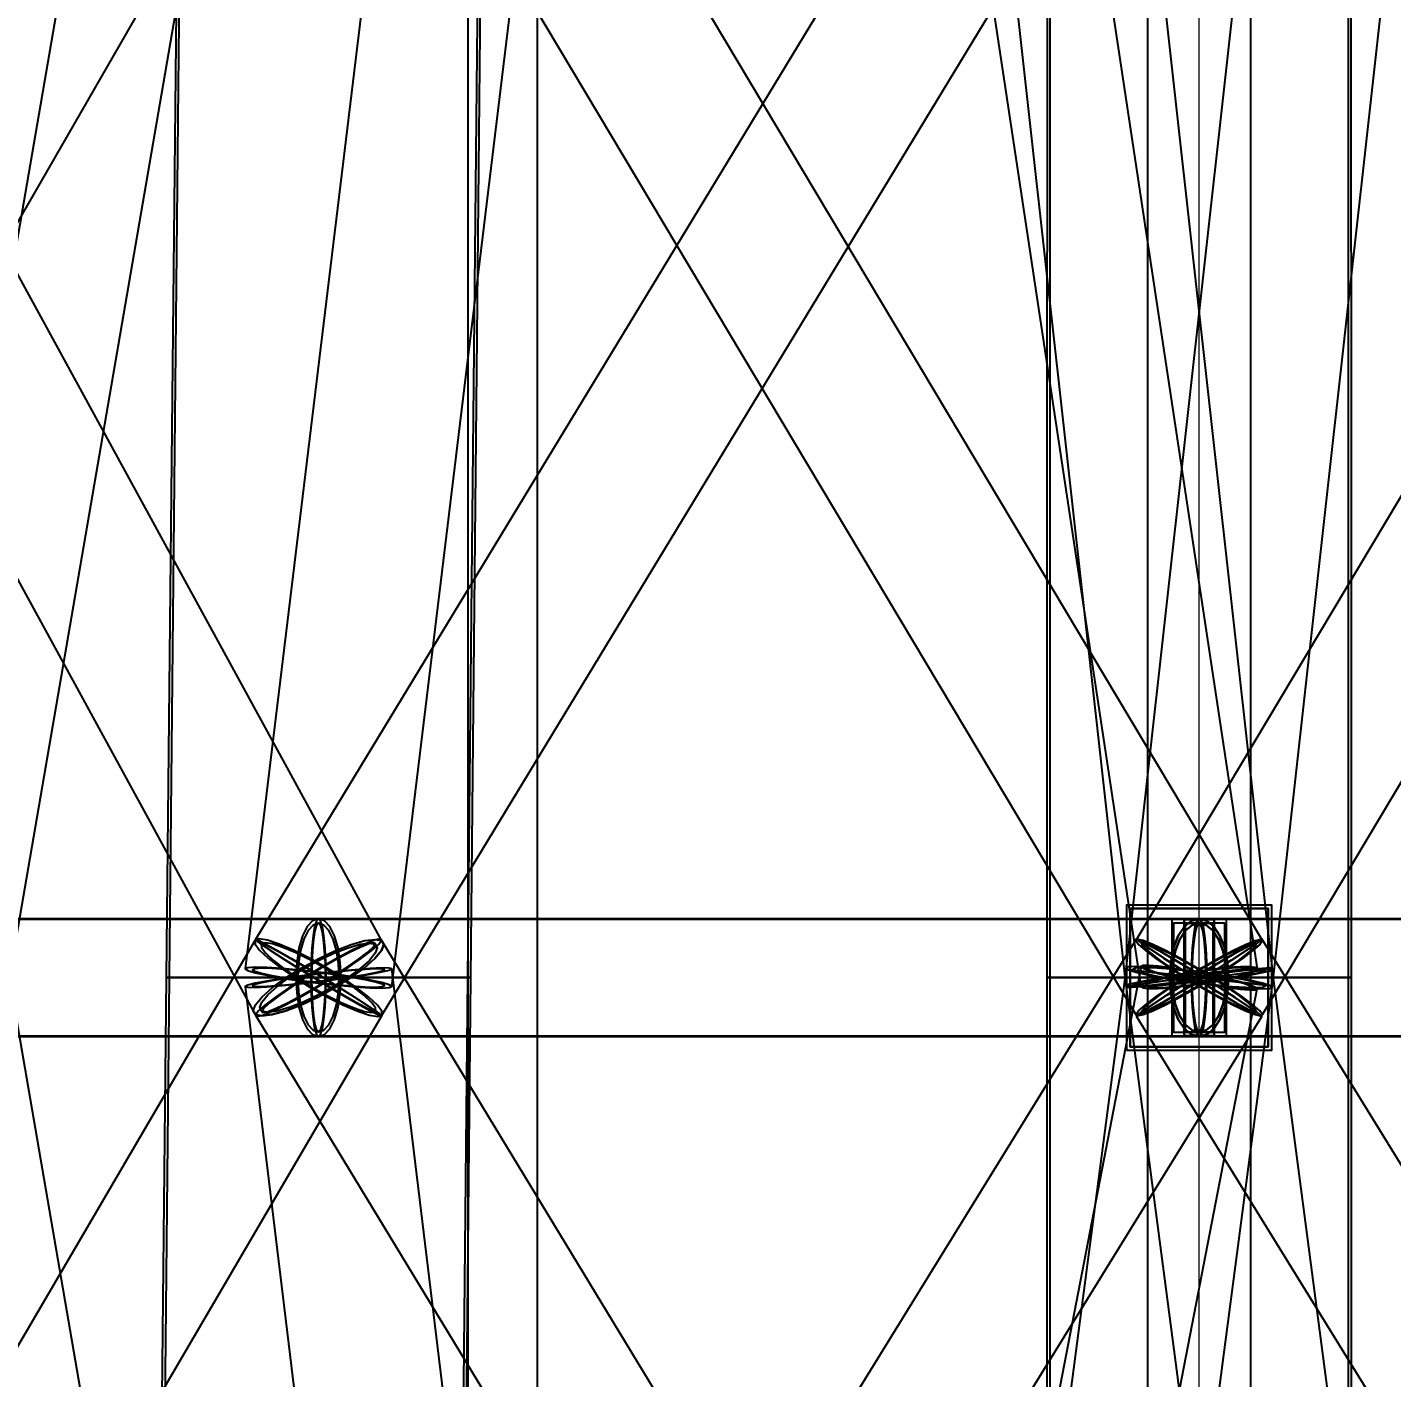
# Model space of a CAD drawing. Header units: millimetres. Extents: x -123812 to 252100, y -3000 to 639000.
# Drawn here: x -4037 to 663, y 423622 to 428275 of the extents above; entities that cross this region are included whole.
import ezdxf

# ---------------------------------------------------------------- set-up
doc = ezdxf.new("R2010")
doc.units = ezdxf.units.MM
for name, color, linetype, lineweight in [('D-BMK-AXIS', 7, 'Continuous', 13), ('D-STR-CORE', 7, 'Continuous', 25), ('D-STR-DIM', 7, 'Continuous', 13), ('D-STR-STRC', 7, 'Continuous', 25)]:
    doc.layers.add(name, color=color, linetype=linetype, lineweight=lineweight)
doc.styles.add('OpenSansCondensed-Light', font='OpenSansCondensed-Light.ttf')
doc.styles.add('TOWER_UNICODE', font='Arial Unicode.ttf')
doc.dimstyles.new('EZDXF', dxfattribs={"dimtxt": 0.25, "dimasz": 0.175, "dimexe": 0.375, "dimexo": 0.125, "dimgap": 0.1, "dimtad": 1, "dimlfac": 100, "dimzin": 12, "dimdsep": 46, "dimtxsty": 'OpenSansCondensed-Light', "dimblk": 'ARCHTICK', "dimcen": 2.5, "dimazin": 3, "dimtfac": 0.5, "dimtmove": 2, "dimatfit": 3})

# ---------------------------------------------------------------- blocks, each defined once
blk = doc.blocks.new('_ARCHTICK')
at = {"color": 0, "linetype": 'BYBLOCK', "const_width": 0.15}
blk.add_lwpolyline([(-0.5, -0.5), (0.5, 0.5)], dxfattribs=at)

msp = doc.modelspace()

# ---------------------------------------------------------------- linework, layer by layer
at = {"layer": 'D-BMK-AXIS'}
msp.add_line((0, -3000), (0, 639000), dxfattribs=at)
at = {"layer": 'D-STR-CORE'}
msp.add_lwpolyline([(-2520, 375000), (-2280, 375000), (-2280, 452500), (-2520, 452500)], close=True, dxfattribs=at)
msp.add_lwpolyline([(-2520, 375000), (-2280, 375000), (-2280, 452500), (-2520, 452500)], close=True, dxfattribs=at)
at = {"layer": 'D-STR-STRC'}
for points in [[(-200.3, 450034.3), (-4504.8, 425034.3), (-4498, 425029.2), (-4478, 425022.1), (-4446.2, 425013.5), (-4404.7, 425004), (-4356.4, 424994.2), (-4304.6, 424984.8), (-4252.7, 424976.5), (-4204.4, 424969.7), (-4163, 424965), (-4131.1, 424962.7), (-4111.1, 424963), (-4104.3, 424965.7), (200.3, 449965.7)], [(-3973.1, 449970.1), (-201, 424970.1), (-194.1, 424965.2), (-174, 424962.8), (-142.1, 424962.9), (-100.5, 424965.5), (-52, 424970.5), (0, 424977.4), (52, 424986), (100.5, 424995.4), (142.1, 425005.2), (174, 425014.7), (194.1, 425023.1), (201, 425029.9), (-3571.2, 450029.9)], [(-252.2, 450030.4), (-3286.1, 425030.4), (-3277.5, 425024.5), (-3252.3, 425016.8), (-3212.2, 425008.1), (-3160, 424998.7), (-3099.2, 424989.5), (-3033.9, 424981), (-2968.7, 424973.7), (-2907.9, 424968.3), (-2855.6, 424965), (-2815.6, 424964.1), (-2790.4, 424965.7), (-2781.8, 424969.6), (252.2, 449969.6)], [(-3034.8, 449972), (-252.4, 424972), (-243.8, 424969.4), (-218.6, 424968.9), (-178.5, 424970.6), (-126.2, 424974.2), (-65.3, 424979.6), (0, 424986.4), (65.3, 424994.1), (126.2, 425002.2), (178.5, 425010.2), (218.6, 425017.5), (243.8, 425023.5), (252.4, 425028), (-2529.9, 450028)], [(2529.9, 450028.1), (-252.4, 425028.1), (-243.8, 425027.1), (-218.6, 425024.2), (-178.5, 425019.7), (-126.2, 425013.8), (-65.3, 425007.1), (0, 424999.8), (65.3, 424992.5), (126.2, 424985.8), (178.5, 424980), (218.6, 424975.6), (243.8, 424972.8), (252.4, 424971.9), (3034.7, 449971.9)], [(-3203.2, 430127.5), (-6080.7, 425127.5), (-6080, 425114.3), (-6064.4, 425093.3), (-6034.9, 425066), (-5993.6, 425034.2), (-5943.2, 425000), (-5887.3, 424965.8), (-5829.6, 424934), (-5774, 424906.7), (-5724.3, 424885.7), (-5684, 424872.5), (-5655.8, 424868), (-5641.5, 424872.5), (-2764, 429872.5)], [(-5988.6, 429885.7), (-3258.6, 424885.7), (-3251.1, 424872.5), (-3228.8, 424868), (-3193.2, 424872.5), (-3146.7, 424885.7), (-3092.6, 424906.7), (-3034.5, 424934), (-2976.3, 424965.8), (-2922.1, 425000), (-2875.4, 425034.2), (-2839.6, 425066), (-2817.1, 425093.3), (-2809.3, 425114.3), (-5539.2, 430114.3)], [(-216.5, 430132), (-3250.5, 425132), (-3247.5, 425127.5), (-3230, 425114.3), (-3199.1, 425093.3), (-3157, 425066), (-3106.5, 425034.2), (-3051.1, 425000), (-2994.4, 424965.8), (-2940.5, 424934), (-2892.9, 424906.7), (-2855, 424885.7), (-2829.2, 424872.5), (-2817.4, 424868), (216.5, 429868)], [(-3202, 429872.5), (-218.4, 424872.5), (-212.9, 424868), (-193, 424872.5), (-159.9, 424885.7), (-115.9, 424906.7), (-64, 424934), (-7.7, 424965.8), (49.1, 425000), (102.5, 425034.2), (148.9, 425066), (185.3, 425093.3), (208.9, 425114.3), (218.4, 425127.5), (-2765.2, 430127.5)], [(2765.2, 430127.5), (-218.4, 425127.5), (-208.9, 425114.3), (-185.3, 425093.3), (-148.9, 425066), (-102.5, 425034.2), (-49.1, 425000), (7.7, 424965.8), (64, 424934), (115.9, 424906.7), (159.9, 424885.7), (193, 424872.5), (212.9, 424868), (218.4, 424872.5), (3202, 429872.5)], [(-5861.1, 424796.8), (-3033.9, 424796.8), (-3013.8, 424803.7), (-2995.1, 424824), (-2978.9, 424856.3), (-2966.6, 424898.4), (-2958.8, 424947.4), (-2956.2, 425000), (-2958.8, 425052.6), (-2966.6, 425101.6), (-2978.9, 425143.7), (-2995.1, 425176), (-3013.8, 425196.3), (-3033.9, 425203.2), (-5861.1, 425203.2)], [(-5861.1, 424796.8), (-3033.9, 424796.8), (-3013.8, 424803.7), (-2995.1, 424824), (-2978.9, 424856.3), (-2966.6, 424898.4), (-2958.8, 424947.4), (-2956.2, 425000), (-2958.8, 425052.6), (-2966.6, 425101.6), (-2978.9, 425143.7), (-2995.1, 425176), (-3013.8, 425196.3), (-3033.9, 425203.2), (-5861.1, 425203.2)], [(-4304.6, 424796.8), (0, 424796.8), (26.3, 424803.7), (50.8, 424824), (71.8, 424856.3), (88, 424898.4), (98.1, 424947.4), (101.6, 425000), (98.1, 425052.6), (88, 425101.6), (71.8, 425143.7), (50.8, 425176), (26.3, 425196.3), (0, 425203.2), (-4304.6, 425203.2)], [(-4304.6, 424796.8), (0, 424796.8), (26.3, 424803.7), (50.8, 424824), (71.8, 424856.3), (88, 424898.4), (98.1, 424947.4), (101.6, 425000), (98.1, 425052.6), (88, 425101.6), (71.8, 425143.7), (50.8, 425176), (26.3, 425196.3), (0, 425203.2), (-4304.6, 425203.2)], [(4304.6, 425203.2), (0, 425203.2), (-26.3, 425196.3), (-50.8, 425176), (-71.8, 425143.7), (-88, 425101.6), (-98.1, 425052.6), (-101.6, 425000), (-98.1, 424947.4), (-88, 424898.4), (-71.8, 424856.3), (-50.8, 424824), (-26.3, 424803.7), (0, 424796.8), (4304.6, 424796.8)], [(4304.6, 425203.2), (0, 425203.2), (-26.3, 425196.3), (-50.8, 425176), (-71.8, 425143.7), (-88, 425101.6), (-98.1, 425052.6), (-101.6, 425000), (-98.1, 424947.4), (-88, 424898.4), (-71.8, 424856.3), (-50.8, 424824), (-26.3, 424803.7), (0, 424796.8), (4304.6, 424796.8)], [(3033.9, 425203.2), (0, 425203.2), (-6.9, 425196.3), (-13.3, 425176), (-18.8, 425143.7), (-23, 425101.6), (-25.6, 425052.6), (-26.5, 425000), (-25.6, 424947.4), (-23, 424898.4), (-18.8, 424856.3), (-13.3, 424824), (-6.9, 424803.7), (0, 424796.8), (3033.9, 424796.8)], [(3033.9, 425203.2), (0, 425203.2), (-6.9, 425196.3), (-13.3, 425176), (-18.8, 425143.7), (-23, 425101.6), (-25.6, 425052.6), (-26.5, 425000), (-25.6, 424947.4), (-23, 424898.4), (-18.8, 424856.3), (-13.3, 424824), (-6.9, 424803.7), (0, 424796.8), (3033.9, 424796.8)], [(-5739.6, 419871), (-2815.2, 424871), (-2815.8, 424884.3), (-2831.2, 424905.5), (-2860.4, 424933.2), (-2901.5, 424965.4), (-2951.6, 425000), (-3007.3, 425034.6), (-3064.8, 425066.8), (-3120.2, 425094.5), (-3169.7, 425115.7), (-3210, 425129), (-3238.3, 425133.6), (-3252.7, 425129), (-6177.1, 420129)], [(-2868.7, 419866.4), (215.5, 424866.4), (212.7, 424871), (195.3, 424884.3), (164.7, 424905.5), (122.8, 424933.2), (72.6, 424965.4), (17.4, 425000), (-39, 425034.6), (-92.7, 425066.8), (-140.1, 425094.5), (-178, 425115.7), (-203.7, 425129), (-215.5, 425133.6), (-3299.8, 420133.6)], [(217.4, 420129), (-2816.5, 425129), (-2821.9, 425133.6), (-2841.8, 425129), (-2874.7, 425115.7), (-2918.5, 425094.5), (-2970.2, 425066.8), (-3026.2, 425034.6), (-3082.7, 425000), (-3135.9, 424965.4), (-3182.2, 424933.2), (-3218.4, 424905.5), (-3241.9, 424884.3), (-3251.4, 424871), (-217.4, 419871)], [(3299.8, 420133.6), (215.5, 425133.6), (203.7, 425129), (178, 425115.7), (140.1, 425094.5), (92.7, 425066.8), (39, 425034.6), (-17.4, 425000), (-72.6, 424965.4), (-122.8, 424933.2), (-164.7, 424905.5), (-195.3, 424884.3), (-212.7, 424871), (-215.5, 424866.4), (2868.7, 419866.4)], [(-4637.4, 399961.7), (199.5, 424961.7), (192.7, 424967.6), (172.8, 424975.6), (141.1, 424985.4), (99.8, 424996.1), (51.6, 425007.1), (0, 425017.6), (-51.6, 425027), (-99.8, 425034.4), (-141.1, 425039.6), (-172.8, 425042), (-192.7, 425041.6), (-199.5, 425038.3), (-5036.5, 400038.3)], [(200.3, 400034), (-4104.3, 425034), (-4111.1, 425039.3), (-4131.1, 425041.9), (-4162.9, 425041.7), (-4204.4, 425038.6), (-4252.7, 425032.9), (-4304.6, 425025), (-4356.4, 425015.4), (-4404.7, 425004.7), (-4446.2, 424993.7), (-4478, 424983.1), (-4498, 424973.7), (-4504.9, 424966), (-200.3, 399966)], [(-3033.7, 399967.1), (251.8, 424967.1), (243.3, 424973.2), (218.1, 424981.1), (178.1, 424990.3), (125.9, 425000.2), (65.2, 425010.1), (0, 425019.3), (-65.2, 425027.1), (-125.9, 425033.1), (-178.1, 425036.9), (-218.1, 425038.1), (-243.3, 425036.8), (-251.8, 425032.9), (-3537.4, 400032.9)], [(252.2, 400030.5), (-2781.8, 425030.5), (-2790.4, 425033.1), (-2815.6, 425033.4), (-2855.6, 425031.4), (-2907.9, 425027.3), (-2968.7, 425021.3), (-3033.9, 425013.9), (-3099.2, 425005.5), (-3160, 424996.8), (-3212.2, 424988.3), (-3252.3, 424980.5), (-3277.5, 424974.1), (-3286.1, 424969.5), (-252.2, 399969.5)], [(3537.4, 400033.1), (251.8, 425033.1), (243.3, 425033.4), (218.1, 425031.4), (178.1, 425027.3), (125.9, 425021.3), (65.2, 425013.9), (0, 425005.5), (-65.2, 424996.7), (-125.9, 424988.2), (-178.1, 424980.5), (-218.1, 424974.1), (-243.3, 424969.5), (-251.8, 424966.9), (3033.7, 399966.9)]]:
    msp.add_lwpolyline(points, dxfattribs=at)
for points in [[(-177.8, 450000), (-177.8, 425000), (177.8, 425000), (177.8, 450000)], [(-177.8, 425000), (177.8, 425000), (177.8, 450000), (-177.8, 450000)], [(-3558.5, 425000), (-2509.3, 425000), (-2460.1, 430000), (-3507.1, 430000)], [(-3548.7, 425000), (-2519.2, 425000), (-2469.3, 430000), (-3497.9, 430000)], [(-524.6, 425000), (524.6, 425000), (523.5, 430000), (-523.5, 430000)], [(-524.6, 425000), (524.6, 425000), (523.5, 430000), (-523.5, 430000)], [(-514.8, 425000), (514.8, 425000), (514.3, 430000), (-514.3, 430000)], [(-250, 424750), (250, 424750), (250, 425250), (-250, 425250)], [(-250, 424750), (250, 424750), (250, 425250), (-250, 425250)], [(-238, 425238), (238, 425238), (238, 424762), (-238, 424762)], [(238, 425238), (-238, 425238), (-238, 424762), (238, 424762)], [(-5274.3, 424800), (93.8, 424800), (93.8, 425200), (-5274.3, 425200)], [(-5232.3, 424800), (51.8, 424800), (51.8, 425200), (-5232.3, 425200)], [(-5232.3, 424800), (51.8, 424800), (51.8, 425200), (-5232.3, 425200)], [(-3111.7, 425000), (-3109, 424947.4), (-3101.3, 424898.4), (-3088.9, 424856.3), (-3072.8, 424824), (-3054.1, 424803.7), (-3033.9, 424796.8), (-3013.8, 424803.7), (-2995.1, 424824), (-2978.9, 424856.3), (-2966.6, 424898.4), (-2958.8, 424947.4), (-2956.2, 425000), (-2958.8, 425052.6), (-2966.6, 425101.6), (-2978.9, 425143.7), (-2995.1, 425176), (-3013.8, 425196.3), (-3033.9, 425203.2), (-3054.1, 425196.3), (-3072.8, 425176), (-3088.9, 425143.7), (-3101.3, 425101.6), (-3109, 425052.6)], [(-3111.7, 425000), (-3109, 424947.4), (-3101.3, 424898.4), (-3088.9, 424856.3), (-3072.8, 424824), (-3054.1, 424803.7), (-3033.9, 424796.8), (-3013.8, 424803.7), (-2995.1, 424824), (-2978.9, 424856.3), (-2966.6, 424898.4), (-2958.8, 424947.4), (-2956.2, 425000), (-2958.8, 425052.6), (-2966.6, 425101.6), (-2978.9, 425143.7), (-2995.1, 425176), (-3013.8, 425196.3), (-3033.9, 425203.2), (-3054.1, 425196.3), (-3072.8, 425176), (-3088.9, 425143.7), (-3101.3, 425101.6), (-3109, 425052.6)], [(-3105.6, 425000), (-3103.1, 424951.5), (-3096, 424906.4), (-3084.6, 424867.6), (-3069.8, 424837.9), (-3052.5, 424819.2), (-3033.9, 424812.8), (-3015.4, 424819.2), (-2998.1, 424837.9), (-2983.3, 424867.6), (-2971.9, 424906.4), (-2964.7, 424951.5), (-2962.3, 425000), (-2964.7, 425048.5), (-2971.9, 425093.6), (-2983.3, 425132.4), (-2998.1, 425162.1), (-3015.4, 425180.8), (-3033.9, 425187.2), (-3052.5, 425180.8), (-3069.8, 425162.1), (-3084.6, 425132.4), (-3096, 425093.6), (-3103.1, 425048.5)], [(-3105.6, 425000), (-3103.1, 424951.5), (-3096, 424906.4), (-3084.6, 424867.6), (-3069.8, 424837.9), (-3052.5, 424819.2), (-3033.9, 424812.8), (-3015.4, 424819.2), (-2998.1, 424837.9), (-2983.3, 424867.6), (-2971.9, 424906.4), (-2964.7, 424951.5), (-2962.3, 425000), (-2964.7, 425048.5), (-2971.9, 425093.6), (-2983.3, 425132.4), (-2998.1, 425162.1), (-3015.4, 425180.8), (-3033.9, 425187.2), (-3052.5, 425180.8), (-3069.8, 425162.1), (-3084.6, 425132.4), (-3096, 425093.6), (-3103.1, 425048.5)], [(-3060.5, 425000), (-3059.6, 424947.4), (-3056.9, 424898.4), (-3052.7, 424856.3), (-3047.2, 424824), (-3040.8, 424803.7), (-3033.9, 424796.8), (0, 424796.8), (6.9, 424803.7), (13.3, 424824), (18.8, 424856.3), (23, 424898.4), (25.6, 424947.4), (26.5, 425000), (25.6, 425052.6), (23, 425101.6), (18.8, 425143.7), (13.3, 425176), (6.9, 425196.3), (0, 425203.2), (-3033.9, 425203.2), (-3040.8, 425196.3), (-3047.2, 425176), (-3052.7, 425143.7), (-3056.9, 425101.6), (-3059.6, 425052.6)], [(-3060.5, 425000), (-3059.6, 424947.4), (-3056.9, 424898.4), (-3052.7, 424856.3), (-3047.2, 424824), (-3040.8, 424803.7), (-3033.9, 424796.8), (-3027.1, 424803.7), (-3020.7, 424824), (-3015.2, 424856.3), (-3011, 424898.4), (-3008.3, 424947.4), (-3007.4, 425000), (-3008.3, 425052.6), (-3011, 425101.6), (-3015.2, 425143.7), (-3020.7, 425176), (-3027.1, 425196.3), (-3033.9, 425203.2), (-3040.8, 425196.3), (-3047.2, 425176), (-3052.7, 425143.7), (-3056.9, 425101.6), (-3059.6, 425052.6)], [(-3060.5, 425000), (-3059.6, 424947.4), (-3056.9, 424898.4), (-3052.7, 424856.3), (-3047.2, 424824), (-3040.8, 424803.7), (-3033.9, 424796.8), (0, 424796.8), (6.9, 424803.7), (13.3, 424824), (18.8, 424856.3), (23, 424898.4), (25.6, 424947.4), (26.5, 425000), (25.6, 425052.6), (23, 425101.6), (18.8, 425143.7), (13.3, 425176), (6.9, 425196.3), (0, 425203.2), (-3033.9, 425203.2), (-3040.8, 425196.3), (-3047.2, 425176), (-3052.7, 425143.7), (-3056.9, 425101.6), (-3059.6, 425052.6)], [(-3060.5, 425000), (-3059.6, 424947.4), (-3056.9, 424898.4), (-3052.7, 424856.3), (-3047.2, 424824), (-3040.8, 424803.7), (-3033.9, 424796.8), (-3027.1, 424803.7), (-3020.7, 424824), (-3015.2, 424856.3), (-3011, 424898.4), (-3008.3, 424947.4), (-3007.4, 425000), (-3008.3, 425052.6), (-3011, 425101.6), (-3015.2, 425143.7), (-3020.7, 425176), (-3027.1, 425196.3), (-3033.9, 425203.2), (-3040.8, 425196.3), (-3047.2, 425176), (-3052.7, 425143.7), (-3056.9, 425101.6), (-3059.6, 425052.6)], [(-3058.4, 425000), (-3057.5, 424951.5), (-3055.1, 424906.4), (-3051.2, 424867.6), (-3046.2, 424837.9), (-3040.3, 424819.2), (-3033.9, 424812.8), (-3027.6, 424819.2), (-3021.7, 424837.9), (-3016.7, 424867.6), (-3012.8, 424906.4), (-3010.3, 424951.5), (-3009.5, 425000), (-3010.3, 425048.5), (-3012.8, 425093.6), (-3016.7, 425132.4), (-3021.7, 425162.1), (-3027.6, 425180.8), (-3033.9, 425187.2), (-3040.3, 425180.8), (-3046.2, 425162.1), (-3051.2, 425132.4), (-3055.1, 425093.6), (-3057.5, 425048.5)], [(-3058.4, 425000), (-3057.5, 424951.5), (-3055.1, 424906.4), (-3051.2, 424867.6), (-3046.2, 424837.9), (-3040.3, 424819.2), (-3033.9, 424812.8), (-3027.6, 424819.2), (-3021.7, 424837.9), (-3016.7, 424867.6), (-3012.8, 424906.4), (-3010.3, 424951.5), (-3009.5, 425000), (-3010.3, 425048.5), (-3012.8, 425093.6), (-3016.7, 425132.4), (-3021.7, 425162.1), (-3027.6, 425180.8), (-3033.9, 425187.2), (-3040.3, 425180.8), (-3046.2, 425162.1), (-3051.2, 425132.4), (-3055.1, 425093.6), (-3057.5, 425048.5)], [(-101.6, 425000), (-98.1, 424947.4), (-88, 424898.4), (-71.8, 424856.3), (-50.8, 424824), (-26.3, 424803.7), (0, 424796.8), (26.3, 424803.7), (50.8, 424824), (71.8, 424856.3), (88, 424898.4), (98.1, 424947.4), (101.6, 425000), (98.1, 425052.6), (88, 425101.6), (71.8, 425143.7), (50.8, 425176), (26.3, 425196.3), (0, 425203.2), (-26.3, 425196.3), (-50.8, 425176), (-71.8, 425143.7), (-88, 425101.6), (-98.1, 425052.6)], [(-101.6, 425000), (-98.1, 424947.4), (-88, 424898.4), (-71.8, 424856.3), (-50.8, 424824), (-26.3, 424803.7), (0, 424796.8), (26.3, 424803.7), (50.8, 424824), (71.8, 424856.3), (88, 424898.4), (98.1, 424947.4), (101.6, 425000), (98.1, 425052.6), (88, 425101.6), (71.8, 425143.7), (50.8, 425176), (26.3, 425196.3), (0, 425203.2), (-26.3, 425196.3), (-50.8, 425176), (-71.8, 425143.7), (-88, 425101.6), (-98.1, 425052.6)], [(101.6, 425000), (98.1, 424947.4), (88, 424898.4), (71.8, 424856.3), (50.8, 424824), (26.3, 424803.7), (0, 424796.8), (-26.3, 424803.7), (-50.8, 424824), (-71.8, 424856.3), (-88, 424898.4), (-98.1, 424947.4), (-101.6, 425000), (-98.1, 425052.6), (-88, 425101.6), (-71.8, 425143.7), (-50.8, 425176), (-26.3, 425196.3), (0, 425203.2), (26.3, 425196.3), (50.8, 425176), (71.8, 425143.7), (88, 425101.6), (98.1, 425052.6)], [(101.6, 425000), (98.1, 424947.4), (88, 424898.4), (71.8, 424856.3), (50.8, 424824), (26.3, 424803.7), (0, 424796.8), (-26.3, 424803.7), (-50.8, 424824), (-71.8, 424856.3), (-88, 424898.4), (-98.1, 424947.4), (-101.6, 425000), (-98.1, 425052.6), (-88, 425101.6), (-71.8, 425143.7), (-50.8, 425176), (-26.3, 425196.3), (0, 425203.2), (26.3, 425196.3), (50.8, 425176), (71.8, 425143.7), (88, 425101.6), (98.1, 425052.6)], [(93.8, 425200), (-93.8, 425200), (-93.8, 424800), (93.8, 424800)], [(-93.6, 425000), (-90.4, 424951.5), (-81.1, 424906.4), (-66.2, 424867.6), (-46.8, 424837.9), (-24.2, 424819.2), (0, 424812.8), (24.2, 424819.2), (46.8, 424837.9), (66.2, 424867.6), (81.1, 424906.4), (90.4, 424951.5), (93.6, 425000), (90.4, 425048.5), (81.1, 425093.6), (66.2, 425132.4), (46.8, 425162.1), (24.2, 425180.8), (0, 425187.2), (-24.2, 425180.8), (-46.8, 425162.1), (-66.2, 425132.4), (-81.1, 425093.6), (-90.4, 425048.5)], [(-93.6, 425000), (-90.4, 424951.5), (-81.1, 424906.4), (-66.2, 424867.6), (-46.8, 424837.9), (-24.2, 424819.2), (0, 424812.8), (24.2, 424819.2), (46.8, 424837.9), (66.2, 424867.6), (81.1, 424906.4), (90.4, 424951.5), (93.6, 425000), (90.4, 425048.5), (81.1, 425093.6), (66.2, 425132.4), (46.8, 425162.1), (24.2, 425180.8), (0, 425187.2), (-24.2, 425180.8), (-46.8, 425162.1), (-66.2, 425132.4), (-81.1, 425093.6), (-90.4, 425048.5)], [(93.6, 425000), (90.4, 424951.5), (81.1, 424906.4), (66.2, 424867.6), (46.8, 424837.9), (24.2, 424819.2), (0, 424812.8), (-24.2, 424819.2), (-46.8, 424837.9), (-66.2, 424867.6), (-81.1, 424906.4), (-90.4, 424951.5), (-93.6, 425000), (-90.4, 425048.5), (-81.1, 425093.6), (-66.2, 425132.4), (-46.8, 425162.1), (-24.2, 425180.8), (0, 425187.2), (24.2, 425180.8), (46.8, 425162.1), (66.2, 425132.4), (81.1, 425093.6), (90.4, 425048.5)], [(93.6, 425000), (90.4, 424951.5), (81.1, 424906.4), (66.2, 424867.6), (46.8, 424837.9), (24.2, 424819.2), (0, 424812.8), (-24.2, 424819.2), (-46.8, 424837.9), (-66.2, 424867.6), (-81.1, 424906.4), (-90.4, 424951.5), (-93.6, 425000), (-90.4, 425048.5), (-81.1, 425093.6), (-66.2, 425132.4), (-46.8, 425162.1), (-24.2, 425180.8), (0, 425187.2), (24.2, 425180.8), (46.8, 425162.1), (66.2, 425132.4), (81.1, 425093.6), (90.4, 425048.5)], [(88.1, 425188), (-88.1, 425188), (-88.1, 424812), (88.1, 424812)], [(51.8, 425200), (-51.8, 425200), (-51.8, 424800), (51.8, 424800)], [(51.8, 425200), (-51.8, 425200), (-51.8, 424800), (51.8, 424800)], [(-51.8, 424800), (5232.3, 424800), (5232.3, 425200), (-51.8, 425200)], [(-51.8, 425200), (51.8, 425200), (51.8, 424800), (-51.8, 424800)], [(-51.8, 424800), (5232.3, 424800), (5232.3, 425200), (-51.8, 425200)], [(-51.8, 425200), (51.8, 425200), (51.8, 424800), (-51.8, 424800)], [(48.7, 425188), (-48.7, 425188), (-48.7, 424812), (48.7, 424812)], [(48.7, 425188), (-48.7, 425188), (-48.7, 424812), (48.7, 424812)], [(-48.7, 425188), (48.7, 425188), (48.7, 424812), (-48.7, 424812)], [(-48.7, 425188), (48.7, 425188), (48.7, 424812), (-48.7, 424812)], [(-26.5, 425000), (-25.6, 424947.4), (-23, 424898.4), (-18.8, 424856.3), (-13.3, 424824), (-6.9, 424803.7), (0, 424796.8), (6.9, 424803.7), (13.3, 424824), (18.8, 424856.3), (23, 424898.4), (25.6, 424947.4), (26.5, 425000), (25.6, 425052.6), (23, 425101.6), (18.8, 425143.7), (13.3, 425176), (6.9, 425196.3), (0, 425203.2), (-6.9, 425196.3), (-13.3, 425176), (-18.8, 425143.7), (-23, 425101.6), (-25.6, 425052.6)], [(-26.5, 425000), (-25.6, 424947.4), (-23, 424898.4), (-18.8, 424856.3), (-13.3, 424824), (-6.9, 424803.7), (0, 424796.8), (6.9, 424803.7), (13.3, 424824), (18.8, 424856.3), (23, 424898.4), (25.6, 424947.4), (26.5, 425000), (25.6, 425052.6), (23, 425101.6), (18.8, 425143.7), (13.3, 425176), (6.9, 425196.3), (0, 425203.2), (-6.9, 425196.3), (-13.3, 425176), (-18.8, 425143.7), (-23, 425101.6), (-25.6, 425052.6)], [(26.5, 425000), (25.6, 424947.4), (23, 424898.4), (18.8, 424856.3), (13.3, 424824), (6.9, 424803.7), (0, 424796.8), (-6.9, 424803.7), (-13.3, 424824), (-18.8, 424856.3), (-23, 424898.4), (-25.6, 424947.4), (-26.5, 425000), (-25.6, 425052.6), (-23, 425101.6), (-18.8, 425143.7), (-13.3, 425176), (-6.9, 425196.3), (0, 425203.2), (6.9, 425196.3), (13.3, 425176), (18.8, 425143.7), (23, 425101.6), (25.6, 425052.6)], [(26.5, 425000), (25.6, 424947.4), (23, 424898.4), (18.8, 424856.3), (13.3, 424824), (6.9, 424803.7), (0, 424796.8), (-6.9, 424803.7), (-13.3, 424824), (-18.8, 424856.3), (-23, 424898.4), (-25.6, 424947.4), (-26.5, 425000), (-25.6, 425052.6), (-23, 425101.6), (-18.8, 425143.7), (-13.3, 425176), (-6.9, 425196.3), (0, 425203.2), (6.9, 425196.3), (13.3, 425176), (18.8, 425143.7), (23, 425101.6), (25.6, 425052.6)], [(-24.4, 425000), (-23.6, 424951.5), (-21.2, 424906.4), (-17.3, 424867.6), (-12.2, 424837.9), (-6.3, 424819.2), (0, 424812.8), (6.3, 424819.2), (12.2, 424837.9), (17.3, 424867.6), (21.2, 424906.4), (23.6, 424951.5), (24.4, 425000), (23.6, 425048.5), (21.2, 425093.6), (17.3, 425132.4), (12.2, 425162.1), (6.3, 425180.8), (0, 425187.2), (-6.3, 425180.8), (-12.2, 425162.1), (-17.3, 425132.4), (-21.2, 425093.6), (-23.6, 425048.5)], [(-24.4, 425000), (-23.6, 424951.5), (-21.2, 424906.4), (-17.3, 424867.6), (-12.2, 424837.9), (-6.3, 424819.2), (0, 424812.8), (6.3, 424819.2), (12.2, 424837.9), (17.3, 424867.6), (21.2, 424906.4), (23.6, 424951.5), (24.4, 425000), (23.6, 425048.5), (21.2, 425093.6), (17.3, 425132.4), (12.2, 425162.1), (6.3, 425180.8), (0, 425187.2), (-6.3, 425180.8), (-12.2, 425162.1), (-17.3, 425132.4), (-21.2, 425093.6), (-23.6, 425048.5)], [(24.4, 425000), (23.6, 424951.5), (21.2, 424906.4), (17.3, 424867.6), (12.2, 424837.9), (6.3, 424819.2), (0, 424812.8), (-6.3, 424819.2), (-12.2, 424837.9), (-17.3, 424867.6), (-21.2, 424906.4), (-23.6, 424951.5), (-24.4, 425000), (-23.6, 425048.5), (-21.2, 425093.6), (-17.3, 425132.4), (-12.2, 425162.1), (-6.3, 425180.8), (0, 425187.2), (6.3, 425180.8), (12.2, 425162.1), (17.3, 425132.4), (21.2, 425093.6), (23.6, 425048.5)], [(24.4, 425000), (23.6, 424951.5), (21.2, 424906.4), (17.3, 424867.6), (12.2, 424837.9), (6.3, 424819.2), (0, 424812.8), (-6.3, 424819.2), (-12.2, 424837.9), (-17.3, 424867.6), (-21.2, 424906.4), (-23.6, 424951.5), (-24.4, 425000), (-23.6, 425048.5), (-21.2, 425093.6), (-17.3, 425132.4), (-12.2, 425162.1), (-6.3, 425180.8), (0, 425187.2), (6.3, 425180.8), (12.2, 425162.1), (17.3, 425132.4), (21.2, 425093.6), (23.6, 425048.5)], [(-2922.1, 425000), (-2976.3, 424965.8), (-3034.5, 424934), (-3092.6, 424906.7), (-3146.7, 424885.7), (-3193.2, 424872.5), (-3228.8, 424868), (-3251.1, 424872.5), (-3258.6, 424885.7), (-3250.8, 424906.7), (-3228.2, 424934), (-3192.4, 424965.8), (-3145.8, 425000), (-3091.6, 425034.2), (-3033.4, 425066), (-2975.3, 425093.3), (-2921.1, 425114.3), (-2874.7, 425127.5), (-2839.1, 425132), (-2816.8, 425127.5), (-2809.3, 425114.3), (-2817.1, 425093.3), (-2839.6, 425066), (-2875.4, 425034.2)], [(-3116.3, 425000), (-3060.6, 424965.4), (-3003.1, 424933.2), (-2947.7, 424905.5), (-2898.1, 424884.3), (-2857.9, 424871), (-2829.6, 424866.4), (-2815.2, 424871), (-2815.8, 424884.3), (-2831.2, 424905.5), (-2860.4, 424933.2), (-2901.5, 424965.4), (-2951.6, 425000), (-3007.3, 425034.6), (-3064.8, 425066.8), (-3120.2, 425094.5), (-3169.7, 425115.7), (-3210, 425129), (-3238.3, 425133.6), (-3252.7, 425129), (-3252.1, 425115.7), (-3236.7, 425094.5), (-3207.5, 425066.8), (-3166.4, 425034.6)], [(-3082.7, 425000), (-3135.9, 424965.4), (-3182.2, 424933.2), (-3218.4, 424905.5), (-3241.9, 424884.3), (-3251.4, 424871), (-3246, 424866.4), (-3226.1, 424871), (-3193.1, 424884.3), (-3149.4, 424905.5), (-3097.7, 424933.2), (-3041.7, 424965.4), (-2985.1, 425000), (-2931.9, 425034.6), (-2885.7, 425066.8), (-2849.5, 425094.5), (-2825.9, 425115.7), (-2816.5, 425129), (-2821.9, 425133.6), (-2841.8, 425129), (-2874.7, 425115.7), (-2918.5, 425094.5), (-2970.2, 425066.8), (-3026.2, 425034.6)], [(-3016.8, 425000), (-2961.4, 424965.8), (-2910.8, 424934), (-2868.7, 424906.7), (-2837.9, 424885.7), (-2820.4, 424872.5), (-2817.4, 424868), (-2829.2, 424872.5), (-2855, 424885.7), (-2892.9, 424906.7), (-2940.5, 424934), (-2994.4, 424965.8), (-3051.1, 425000), (-3106.5, 425034.2), (-3157, 425066), (-3199.1, 425093.3), (-3230, 425114.3), (-3247.5, 425127.5), (-3250.5, 425132), (-3238.6, 425127.5), (-3212.9, 425114.3), (-3174.9, 425093.3), (-3127.4, 425066), (-3073.4, 425034.2)], [(49.1, 425000), (-7.7, 424965.8), (-64, 424934), (-115.9, 424906.7), (-159.9, 424885.7), (-193, 424872.5), (-212.9, 424868), (-218.4, 424872.5), (-208.9, 424885.7), (-185.3, 424906.7), (-148.9, 424934), (-102.5, 424965.8), (-49.1, 425000), (7.7, 425034.2), (64, 425066), (115.9, 425093.3), (159.9, 425114.3), (193, 425127.5), (212.9, 425132), (218.4, 425127.5), (208.9, 425114.3), (185.3, 425093.3), (148.9, 425066), (102.5, 425034.2)], [(-49.1, 425000), (7.7, 424965.8), (64, 424934), (115.9, 424906.7), (159.9, 424885.7), (193, 424872.5), (212.9, 424868), (218.4, 424872.5), (208.9, 424885.7), (185.3, 424906.7), (148.9, 424934), (102.5, 424965.8), (49.1, 425000), (-7.7, 425034.2), (-64, 425066), (-115.9, 425093.3), (-159.9, 425114.3), (-193, 425127.5), (-212.9, 425132), (-218.4, 425127.5), (-208.9, 425114.3), (-185.3, 425093.3), (-148.9, 425066), (-102.5, 425034.2)], [(-17.4, 425000), (39, 424965.4), (92.7, 424933.2), (140.1, 424905.5), (178, 424884.3), (203.7, 424871), (215.5, 424866.4), (212.7, 424871), (195.3, 424884.3), (164.7, 424905.5), (122.8, 424933.2), (72.6, 424965.4), (17.4, 425000), (-39, 425034.6), (-92.7, 425066.8), (-140.1, 425094.5), (-178, 425115.7), (-203.7, 425129), (-215.5, 425133.6), (-212.7, 425129), (-195.3, 425115.7), (-164.7, 425094.5), (-122.8, 425066.8), (-72.6, 425034.6)], [(17.4, 425000), (-39, 424965.4), (-92.7, 424933.2), (-140.1, 424905.5), (-178, 424884.3), (-203.7, 424871), (-215.5, 424866.4), (-212.7, 424871), (-195.3, 424884.3), (-164.7, 424905.5), (-122.8, 424933.2), (-72.6, 424965.4), (-17.4, 425000), (39, 425034.6), (92.7, 425066.8), (140.1, 425094.5), (178, 425115.7), (203.7, 425129), (215.5, 425133.6), (212.7, 425129), (195.3, 425115.7), (164.7, 425094.5), (122.8, 425066.8), (72.6, 425034.6)], [(-2933.1, 425000), (-2982, 424969.2), (-3034.4, 424940.5), (-3086.8, 424915.9), (-3135.6, 424896.9), (-3177.5, 424885.1), (-3209.6, 424881), (-3229.7, 424885.1), (-3236.5, 424896.9), (-3229.5, 424915.9), (-3209.1, 424940.5), (-3176.8, 424969.2), (-3134.8, 425000), (-3085.9, 425030.8), (-3033.5, 425059.5), (-2981.1, 425084.1), (-2932.2, 425103.1), (-2890.4, 425114.9), (-2858.3, 425119), (-2838.2, 425114.9), (-2831.4, 425103.1), (-2838.4, 425084.1), (-2858.8, 425059.5), (-2891, 425030.8)], [(-3108.2, 425000), (-3058, 424968.8), (-3006.1, 424939.8), (-2956.2, 424914.8), (-2911.5, 424895.7), (-2875.2, 424883.7), (-2849.7, 424879.6), (-2836.7, 424883.7), (-2837.2, 424895.7), (-2851.1, 424914.8), (-2877.5, 424939.8), (-2914.5, 424968.8), (-2959.7, 425000), (-3009.9, 425031.2), (-3061.7, 425060.2), (-3111.7, 425085.2), (-3156.4, 425104.3), (-3192.7, 425116.3), (-3218.2, 425120.4), (-3231.1, 425116.3), (-3230.6, 425104.3), (-3216.7, 425085.2), (-3190.4, 425060.2), (-3153.4, 425031.2)], [(-3077.9, 425000), (-3125.9, 424968.8), (-3167.6, 424939.8), (-3200.2, 424914.8), (-3221.5, 424895.7), (-3230, 424883.7), (-3225.1, 424879.6), (-3207.2, 424883.7), (-3177.5, 424895.7), (-3138, 424914.8), (-3091.4, 424939.8), (-3040.9, 424968.8), (-2989.9, 425000), (-2942, 425031.2), (-2900.3, 425060.2), (-2867.7, 425085.2), (-2846.4, 425104.3), (-2837.9, 425116.3), (-2842.8, 425120.4), (-2860.7, 425116.3), (-2890.4, 425104.3), (-2929.9, 425085.2), (-2976.5, 425060.2), (-3027, 425031.2)], [(-3018.5, 425000), (-2968.5, 424969.2), (-2923, 424940.5), (-2885, 424915.9), (-2857.2, 424896.9), (-2841.4, 424885.1), (-2838.7, 424881), (-2849.4, 424885.1), (-2872.6, 424896.9), (-2906.8, 424915.9), (-2949.7, 424940.5), (-2998.3, 424969.2), (-3049.4, 425000), (-3099.4, 425030.8), (-3144.9, 425059.5), (-3182.9, 425084.1), (-3210.7, 425103.1), (-3226.5, 425114.9), (-3229.1, 425119), (-3218.5, 425114.9), (-3195.3, 425103.1), (-3161.1, 425084.1), (-3118.2, 425059.5), (-3069.5, 425030.8)], [(44.2, 425000), (-7, 424969.2), (-57.7, 424940.5), (-104.5, 424915.9), (-144.1, 424896.9), (-174, 424885.1), (-192, 424881), (-196.9, 424885.1), (-188.4, 424896.9), (-167, 424915.9), (-134.3, 424940.5), (-92.4, 424969.2), (-44.2, 425000), (7, 425030.8), (57.7, 425059.5), (104.5, 425084.1), (144.1, 425103.1), (174, 425114.9), (192, 425119), (196.9, 425114.9), (188.4, 425103.1), (167, 425084.1), (134.3, 425059.5), (92.4, 425030.8)], [(-44.2, 425000), (7, 424969.2), (57.7, 424940.5), (104.5, 424915.9), (144.1, 424896.9), (174, 424885.1), (192, 424881), (196.9, 424885.1), (188.4, 424896.9), (167, 424915.9), (134.3, 424940.5), (92.4, 424969.2), (44.2, 425000), (-7, 425030.8), (-57.7, 425059.5), (-104.5, 425084.1), (-144.1, 425103.1), (-174, 425114.9), (-192, 425119), (-196.9, 425114.9), (-188.4, 425103.1), (-167, 425084.1), (-134.3, 425059.5), (-92.4, 425030.8)], [(-15.7, 425000), (35.2, 424968.8), (83.6, 424939.8), (126.3, 424914.8), (160.4, 424895.7), (183.6, 424883.7), (194.3, 424879.6), (191.8, 424883.7), (176.1, 424895.7), (148.5, 424914.8), (110.7, 424939.8), (65.4, 424968.8), (15.7, 425000), (-35.2, 425031.2), (-83.6, 425060.2), (-126.3, 425085.2), (-160.4, 425104.3), (-183.6, 425116.3), (-194.3, 425120.4), (-191.8, 425116.3), (-176.1, 425104.3), (-148.5, 425085.2), (-110.7, 425060.2), (-65.4, 425031.2)], [(15.7, 425000), (-35.2, 424968.8), (-83.6, 424939.8), (-126.3, 424914.8), (-160.4, 424895.7), (-183.6, 424883.7), (-194.3, 424879.6), (-191.8, 424883.7), (-176.1, 424895.7), (-148.5, 424914.8), (-110.7, 424939.8), (-65.4, 424968.8), (-15.7, 425000), (35.2, 425031.2), (83.6, 425060.2), (126.3, 425085.2), (160.4, 425104.3), (183.6, 425116.3), (194.3, 425120.4), (191.8, 425116.3), (176.1, 425104.3), (148.5, 425085.2), (110.7, 425060.2), (65.4, 425031.2)], [(0, 425019.3), (-65.2, 425027.1), (-125.9, 425033.1), (-178.1, 425036.9), (-218.1, 425038.1), (-243.3, 425036.8), (-251.8, 425032.9), (-243.3, 425026.8), (-218.1, 425018.9), (-178.1, 425009.7), (-125.9, 424999.8), (-65.2, 424989.9), (0, 424980.7), (65.2, 424972.9), (125.9, 424966.9), (178.1, 424963.1), (218.1, 424961.9), (243.3, 424963.2), (251.8, 424967.1), (243.3, 424973.2), (218.1, 424981.1), (178.1, 424990.3), (125.9, 425000.2), (65.2, 425010.1)], [(0, 425022.6), (-52, 425014), (-100.5, 425004.6), (-142.1, 424994.8), (-174, 424985.3), (-194.1, 424976.9), (-201, 424970.1), (-194.1, 424965.2), (-174, 424962.8), (-142.1, 424962.9), (-100.5, 424965.5), (-52, 424970.5), (0, 424977.4), (52, 424986), (100.5, 424995.4), (142.1, 425005.2), (174, 425014.7), (194.1, 425023.1), (201, 425029.9), (194.1, 425034.8), (174, 425037.2), (142.1, 425037.1), (100.5, 425034.5), (52, 425029.5)], [(0, 425017.6), (-51.6, 425027), (-99.8, 425034.4), (-141.1, 425039.6), (-172.8, 425042), (-192.7, 425041.6), (-199.5, 425038.3), (-192.7, 425032.4), (-172.8, 425024.4), (-141.1, 425014.6), (-99.8, 425003.9), (-51.6, 424992.9), (0, 424982.4), (51.6, 424973), (99.8, 424965.6), (141.1, 424960.4), (172.8, 424958), (192.7, 424958.4), (199.5, 424961.7), (192.7, 424967.6), (172.8, 424975.6), (141.1, 424985.4), (99.8, 424996.1), (51.6, 425007.1)], [(0, 425016.2), (-47.6, 425024.8), (-91.9, 425031.7), (-130, 425036.4), (-159.2, 425038.7), (-177.6, 425038.3), (-183.8, 425035.3), (-177.6, 425029.9), (-159.2, 425022.4), (-130, 425013.5), (-91.9, 425003.6), (-47.6, 424993.4), (0, 424983.8), (47.6, 424975.2), (91.9, 424968.3), (130, 424963.6), (159.2, 424961.3), (177.6, 424961.7), (183.8, 424964.7), (177.6, 424970.1), (159.2, 424977.6), (130, 424986.5), (91.9, 424996.4), (47.6, 425006.6)], [(-3610, 420000), (-2558.5, 420000), (-2509.3, 425000), (-3558.5, 425000)], [(-3599.5, 420000), (-2569, 420000), (-2519.2, 425000), (-3548.7, 425000)], [(-2509.3, 425000), (-2527.2, 425000), (-2579.6, 425000), (-2663, 425000), (-2771.6, 425000), (-2898.2, 425000), (-3033.9, 425000), (-3169.7, 425000), (-3296.2, 425000), (-3404.9, 425000), (-3488.3, 425000), (-3540.7, 425000), (-3558.5, 425000), (-3540.7, 425000), (-3488.3, 425000), (-3404.9, 425000), (-3296.2, 425000), (-3169.7, 425000), (-3033.9, 425000), (-2898.2, 425000), (-2771.6, 425000), (-2663, 425000), (-2579.6, 425000), (-2527.2, 425000)], [(-2519.2, 425000), (-2536.7, 425000), (-2588.1, 425000), (-2669.9, 425000), (-2776.6, 425000), (-2900.7, 425000), (-3033.9, 425000), (-3167.2, 425000), (-3291.3, 425000), (-3397.9, 425000), (-3479.7, 425000), (-3531.2, 425000), (-3548.7, 425000), (-3531.2, 425000), (-3479.7, 425000), (-3397.9, 425000), (-3291.3, 425000), (-3167.2, 425000), (-3033.9, 425000), (-2900.7, 425000), (-2776.6, 425000), (-2669.9, 425000), (-2588.1, 425000), (-2536.7, 425000)], [(-2519.2, 425000), (-2536.7, 425000), (-2588.1, 425000), (-2669.9, 425000), (-2776.6, 425000), (-2900.7, 425000), (-3033.9, 425000), (-3167.2, 425000), (-3291.3, 425000), (-3397.9, 425000), (-3479.7, 425000), (-3531.2, 425000), (-3548.7, 425000), (-3531.2, 425000), (-3479.7, 425000), (-3397.9, 425000), (-3291.3, 425000), (-3167.2, 425000), (-3033.9, 425000), (-2900.7, 425000), (-2776.6, 425000), (-2669.9, 425000), (-2588.1, 425000), (-2536.7, 425000)], [(-2573.5, 425000), (-2589.2, 425000), (-2635.2, 425000), (-2708.4, 425000), (-2803.7, 425000), (-2914.8, 425000), (-3033.9, 425000), (-3153.1, 425000), (-3264.1, 425000), (-3359.5, 425000), (-3432.7, 425000), (-3478.6, 425000), (-3494.3, 425000), (-3478.6, 425000), (-3432.7, 425000), (-3359.5, 425000), (-3264.1, 425000), (-3153.1, 425000), (-3033.9, 425000), (-2914.8, 425000), (-2803.7, 425000), (-2708.4, 425000), (-2635.2, 425000), (-2589.2, 425000)], [(-2573.5, 425000), (-2589.2, 425000), (-2635.2, 425000), (-2708.4, 425000), (-2803.7, 425000), (-2914.8, 425000), (-3033.9, 425000), (-3153.1, 425000), (-3264.1, 425000), (-3359.5, 425000), (-3432.7, 425000), (-3478.6, 425000), (-3494.3, 425000), (-3478.6, 425000), (-3432.7, 425000), (-3359.5, 425000), (-3264.1, 425000), (-3153.1, 425000), (-3033.9, 425000), (-2914.8, 425000), (-2803.7, 425000), (-2708.4, 425000), (-2635.2, 425000), (-2589.2, 425000)], [(-3033.9, 425019), (-3099.2, 425026.3), (-3160, 425031.7), (-3212.2, 425035), (-3252.3, 425035.9), (-3277.5, 425034.3), (-3286.1, 425030.4), (-3277.5, 425024.5), (-3252.3, 425016.8), (-3212.2, 425008.1), (-3160, 424998.7), (-3099.2, 424989.5), (-3033.9, 424981), (-2968.7, 424973.7), (-2907.9, 424968.3), (-2855.6, 424965), (-2815.6, 424964.1), (-2790.4, 424965.7), (-2781.8, 424969.6), (-2790.4, 424975.5), (-2815.6, 424983.2), (-2855.6, 424991.9), (-2907.9, 425001.3), (-2968.7, 425010.5)], [(-3033.9, 425013.9), (-3099.2, 425005.5), (-3160, 424996.8), (-3212.2, 424988.3), (-3252.3, 424980.5), (-3277.5, 424974.1), (-3286.1, 424969.5), (-3277.5, 424966.9), (-3252.3, 424966.6), (-3212.2, 424968.6), (-3160, 424972.7), (-3099.2, 424978.7), (-3033.9, 424986.1), (-2968.7, 424994.5), (-2907.9, 425003.2), (-2855.6, 425011.7), (-2815.6, 425019.5), (-2790.4, 425025.9), (-2781.8, 425030.5), (-2790.4, 425033.1), (-2815.6, 425033.4), (-2855.6, 425031.4), (-2907.9, 425027.3), (-2968.7, 425021.3)], [(-3033.9, 425017.2), (-3092.8, 425023.7), (-3147.6, 425028.6), (-3194.7, 425031.5), (-3230.8, 425032.3), (-3253.5, 425030.9), (-3261.3, 425027.4), (-3253.5, 425022.1), (-3230.8, 425015.2), (-3194.7, 425007.3), (-3147.6, 424998.9), (-3092.8, 424990.5), (-3033.9, 424982.8), (-2975.1, 424976.3), (-2920.3, 424971.4), (-2873.2, 424968.5), (-2837.1, 424967.7), (-2814.3, 424969.1), (-2806.6, 424972.6), (-2814.3, 424977.9), (-2837.1, 424984.8), (-2873.2, 424992.7), (-2920.3, 425001.1), (-2975.1, 425009.5)], [(-3033.9, 425012.5), (-3092.8, 425005), (-3147.6, 424997.1), (-3194.7, 424989.4), (-3230.8, 424982.5), (-3253.5, 424976.7), (-3261.3, 424972.5), (-3253.5, 424970.2), (-3230.8, 424969.9), (-3194.7, 424971.7), (-3147.6, 424975.4), (-3092.8, 424980.8), (-3033.9, 424987.5), (-2975.1, 424995), (-2920.3, 425002.9), (-2873.2, 425010.6), (-2837.1, 425017.5), (-2814.3, 425023.3), (-2806.6, 425027.5), (-2814.3, 425029.8), (-2837.1, 425030.1), (-2873.2, 425028.3), (-2920.3, 425024.6), (-2975.1, 425019.2)], [(-525.8, 420000), (525.8, 420000), (524.6, 425000), (-524.6, 425000)], [(-525.8, 420000), (525.8, 420000), (524.6, 425000), (-524.6, 425000)], [(524.6, 425000), (506.7, 425000), (454.3, 425000), (371, 425000), (262.3, 425000), (135.8, 425000), (0, 425000), (-135.8, 425000), (-262.3, 425000), (-371, 425000), (-454.3, 425000), (-506.7, 425000), (-524.6, 425000), (-506.7, 425000), (-454.3, 425000), (-371, 425000), (-262.3, 425000), (-135.8, 425000), (0, 425000), (135.8, 425000), (262.3, 425000), (371, 425000), (454.3, 425000), (506.7, 425000)], [(524.6, 425000), (506.7, 425000), (454.3, 425000), (371, 425000), (262.3, 425000), (135.8, 425000), (0, 425000), (-135.8, 425000), (-262.3, 425000), (-371, 425000), (-454.3, 425000), (-506.7, 425000), (-524.6, 425000), (-506.7, 425000), (-454.3, 425000), (-371, 425000), (-262.3, 425000), (-135.8, 425000), (0, 425000), (135.8, 425000), (262.3, 425000), (371, 425000), (454.3, 425000), (506.7, 425000)], [(-515.2, 420000), (515.2, 420000), (514.8, 425000), (-514.8, 425000)], [(514.8, 425000), (497.2, 425000), (445.8, 425000), (364, 425000), (257.4, 425000), (133.2, 425000), (0, 425000), (-133.2, 425000), (-257.4, 425000), (-364, 425000), (-445.8, 425000), (-497.2, 425000), (-514.8, 425000), (-497.2, 425000), (-445.8, 425000), (-364, 425000), (-257.4, 425000), (-133.2, 425000), (0, 425000), (133.2, 425000), (257.4, 425000), (364, 425000), (445.8, 425000), (497.2, 425000)], [(514.8, 425000), (497.2, 425000), (445.8, 425000), (364, 425000), (257.4, 425000), (133.2, 425000), (0, 425000), (-133.2, 425000), (-257.4, 425000), (-364, 425000), (-445.8, 425000), (-497.2, 425000), (-514.8, 425000), (-497.2, 425000), (-445.8, 425000), (-364, 425000), (-257.4, 425000), (-133.2, 425000), (0, 425000), (133.2, 425000), (257.4, 425000), (364, 425000), (445.8, 425000), (497.2, 425000)], [(460.4, 425000), (444.7, 425000), (398.7, 425000), (325.6, 425000), (230.2, 425000), (119.2, 425000), (0, 425000), (-119.2, 425000), (-230.2, 425000), (-325.6, 425000), (-398.7, 425000), (-444.7, 425000), (-460.4, 425000), (-444.7, 425000), (-398.7, 425000), (-325.6, 425000), (-230.2, 425000), (-119.2, 425000), (0, 425000), (119.2, 425000), (230.2, 425000), (325.6, 425000), (398.7, 425000), (444.7, 425000)], [(460.4, 425000), (444.7, 425000), (398.7, 425000), (325.6, 425000), (230.2, 425000), (119.2, 425000), (0, 425000), (-119.2, 425000), (-230.2, 425000), (-325.6, 425000), (-398.7, 425000), (-444.7, 425000), (-460.4, 425000), (-444.7, 425000), (-398.7, 425000), (-325.6, 425000), (-230.2, 425000), (-119.2, 425000), (0, 425000), (119.2, 425000), (230.2, 425000), (325.6, 425000), (398.7, 425000), (444.7, 425000)], [(0, 425013.6), (-65.3, 425005.9), (-126.2, 424997.8), (-178.5, 424989.8), (-218.6, 424982.5), (-243.8, 424976.5), (-252.4, 424972), (-243.8, 424969.4), (-218.6, 424968.9), (-178.5, 424970.6), (-126.2, 424974.2), (-65.3, 424979.6), (0, 424986.4), (65.3, 424994.1), (126.2, 425002.2), (178.5, 425010.2), (218.6, 425017.5), (243.8, 425023.5), (252.4, 425028), (243.8, 425030.6), (218.6, 425031.1), (178.5, 425029.4), (126.2, 425025.8), (65.3, 425020.4)], [(0, 424999.8), (-65.3, 425007.1), (-126.2, 425013.8), (-178.5, 425019.7), (-218.6, 425024.2), (-243.8, 425027.1), (-252.4, 425028.1), (-243.8, 425027.2), (-218.6, 425024.4), (-178.5, 425020), (-126.2, 425014.2), (-65.3, 425007.5), (0, 425000.2), (65.3, 424992.9), (126.2, 424986.2), (178.5, 424980.3), (218.6, 424975.8), (243.8, 424972.9), (252.4, 424971.9), (243.8, 424972.8), (218.6, 424975.6), (178.5, 424980), (126.2, 424985.8), (65.3, 424992.5)], [(0, 425005.5), (-65.2, 424996.7), (-125.9, 424988.2), (-178.1, 424980.5), (-218.1, 424974.1), (-243.3, 424969.5), (-251.8, 424966.9), (-243.3, 424966.6), (-218.1, 424968.6), (-178.1, 424972.7), (-125.9, 424978.7), (-65.2, 424986.1), (0, 424994.5), (65.2, 425003.3), (125.9, 425011.8), (178.1, 425019.5), (218.1, 425025.9), (243.3, 425030.5), (251.8, 425033.1), (243.3, 425033.4), (218.1, 425031.4), (178.1, 425027.3), (125.9, 425021.3), (65.2, 425013.9)], [(0, 425012.2), (-58.9, 425005.3), (-113.8, 424998), (-160.9, 424990.8), (-197.1, 424984.2), (-219.8, 424978.8), (-227.6, 424974.7), (-219.8, 424972.4), (-197.1, 424972), (-160.9, 424973.5), (-113.8, 424976.8), (-58.9, 424981.6), (0, 424987.8), (58.9, 424994.7), (113.8, 425002), (160.9, 425009.2), (197.1, 425015.8), (219.8, 425021.2), (227.6, 425025.3), (219.8, 425027.6), (197.1, 425028), (160.9, 425026.5), (113.8, 425023.2), (58.9, 425018.4)], [(0, 424999.8), (-58.9, 425006.4), (-113.8, 425012.5), (-160.9, 425017.8), (-197.1, 425021.8), (-219.8, 425024.4), (-227.6, 425025.3), (-219.8, 425024.5), (-197.1, 425022), (-160.9, 425018.1), (-113.8, 425012.8), (-58.9, 425006.8), (0, 425000.2), (58.9, 424993.6), (113.8, 424987.5), (160.9, 424982.2), (197.1, 424978.2), (219.8, 424975.6), (227.6, 424974.7), (219.8, 424975.5), (197.1, 424978), (160.9, 424981.9), (113.8, 424987.2), (58.9, 424993.2)], [(0, 425017.4), (-58.8, 425024.4), (-113.5, 425029.9), (-160.6, 425033.3), (-196.6, 425034.4), (-219.3, 425033.2), (-227.1, 425029.7), (-219.3, 425024.2), (-196.6, 425017), (-160.6, 425008.7), (-113.5, 424999.8), (-58.8, 424990.9), (0, 424982.6), (58.8, 424975.6), (113.5, 424970.1), (160.6, 424966.7), (196.6, 424965.6), (219.3, 424966.8), (227.1, 424970.3), (219.3, 424975.8), (196.6, 424983), (160.6, 424991.3), (113.5, 425000.2), (58.8, 425009.1)], [(0, 425004.9), (-58.8, 424997.1), (-113.5, 424989.4), (-160.5, 424982.4), (-196.6, 424976.6), (-219.3, 424972.5), (-227, 424970.2), (-219.3, 424969.9), (-196.6, 424971.7), (-160.5, 424975.4), (-113.5, 424980.8), (-58.8, 424987.5), (0, 424995.1), (58.8, 425002.9), (113.5, 425010.6), (160.5, 425017.6), (196.6, 425023.4), (219.3, 425027.5), (227, 425029.8), (219.3, 425030.1), (196.6, 425028.3), (160.5, 425024.6), (113.5, 425019.2), (58.8, 425012.5)], [(0, 425020.8), (-47.9, 425012.9), (-92.6, 425004.2), (-130.9, 424995.2), (-160.3, 424986.5), (-178.8, 424978.7), (-185.1, 424972.4), (-178.8, 424968), (-160.3, 424965.7), (-130.9, 424965.8), (-92.6, 424968.2), (-47.9, 424972.8), (0, 424979.2), (47.9, 424987.1), (92.6, 424995.8), (130.9, 425004.8), (160.3, 425013.5), (178.8, 425021.3), (185.1, 425027.6), (178.8, 425032), (160.3, 425034.3), (130.9, 425034.2), (92.6, 425031.8), (47.9, 425027.2)], [(-177.8, 425000), (-177.8, 400000), (177.8, 400000), (177.8, 425000)], [(177.8, 425000), (171.7, 425000), (154, 425000), (125.7, 425000), (88.9, 425000), (46, 425000), (0, 425000), (-46, 425000), (-88.9, 425000), (-125.7, 425000), (-154, 425000), (-171.7, 425000), (-177.8, 425000), (-171.7, 425000), (-154, 425000), (-125.7, 425000), (-88.9, 425000), (-46, 425000), (0, 425000), (46, 425000), (88.9, 425000), (125.7, 425000), (154, 425000), (171.7, 425000)], [(-177.8, 400000), (177.8, 400000), (177.8, 425000), (-177.8, 425000)], [(177.8, 425000), (171.7, 425000), (154, 425000), (125.7, 425000), (88.9, 425000), (46, 425000), (0, 425000), (-46, 425000), (-88.9, 425000), (-125.7, 425000), (-154, 425000), (-171.7, 425000), (-177.8, 425000), (-171.7, 425000), (-154, 425000), (-125.7, 425000), (-88.9, 425000), (-46, 425000), (0, 425000), (46, 425000), (88.9, 425000), (125.7, 425000), (154, 425000), (171.7, 425000)]]:
    msp.add_lwpolyline(points, close=True, dxfattribs=at)

# ---------------------------------------------------------------- dimensions: what is measured, and where the dimension line sits
at = {"layer": 'D-STR-DIM'}
for base, p2 in [((-112000, 0), (0, 634000)), ((187000, 0), (0, 450000))]:
    msp.add_linear_dim(base=base, p1=(0, 0), p2=p2, angle=90, dimstyle='EZDXF', override={"dimtxt": 8400, "dimasz": 3750, "dimexe": 2100, "dimexo": 1800, "dimgap": 2100, "dimtad": 1, "dimdec": 0, "dimlfac": 1, "dimlunit": 2, "dimtxsty": 'TOWER_UNICODE', "dimclrd": 7, "dimclre": 7, "dimclrt": 7}, dxfattribs=at).render()

doc.saveas('drawing.dxf')
